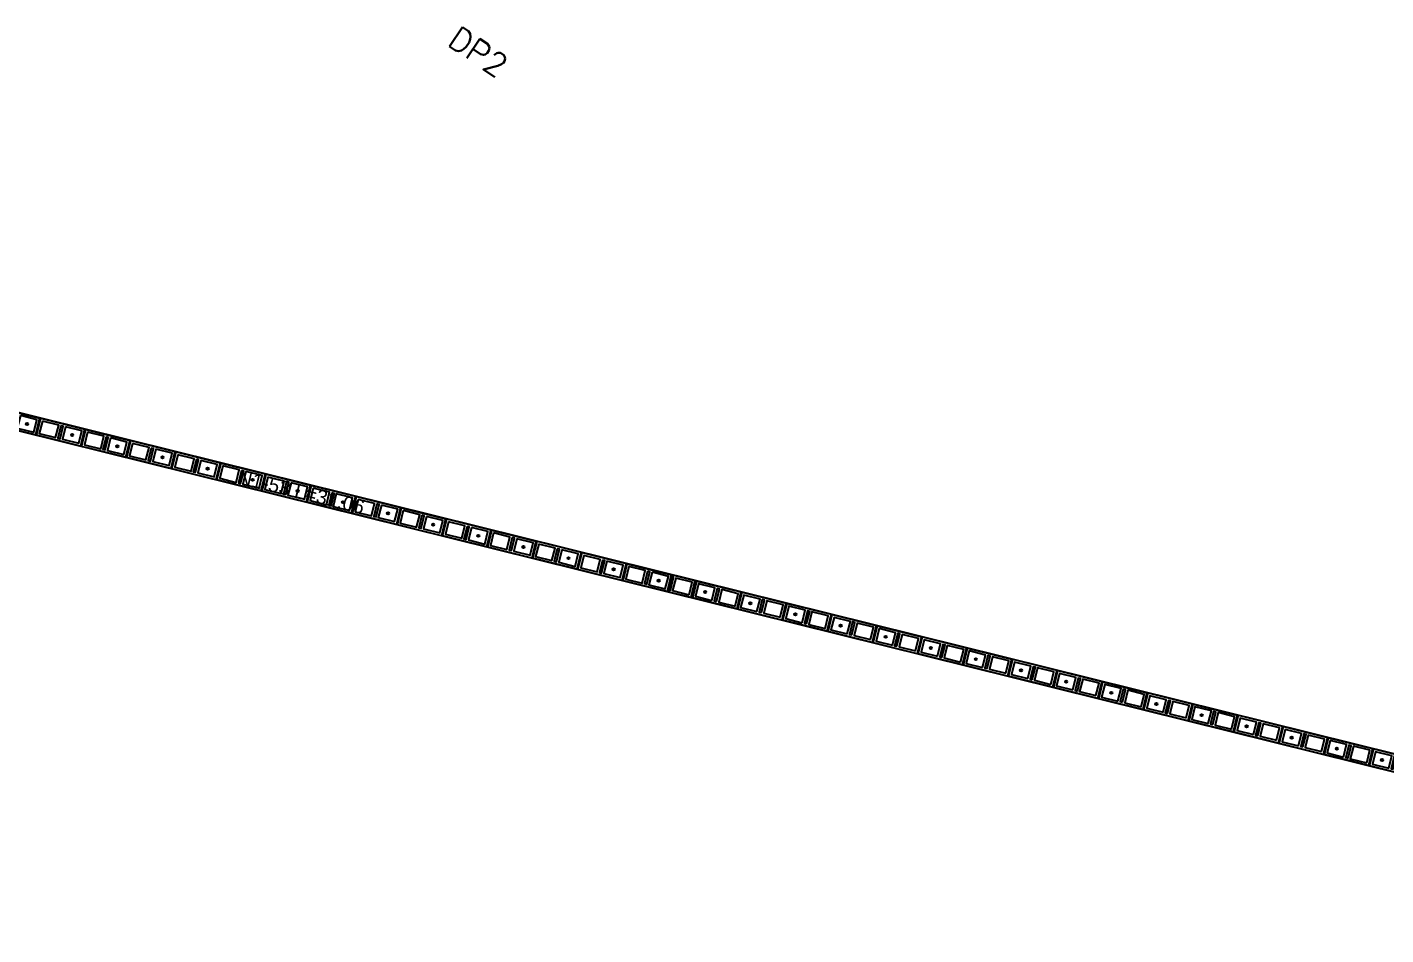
# Model space of a CAD drawing. Header units: metres. Extents: x -32.8 to 14.7, y -22.2 to 10.8.
# Drawn here: x -20.03 to -8.34, y -21.08 to -13.28 of the extents above; entities that cross this region are included whole.
import ezdxf
from ezdxf.enums import TextEntityAlignment as Align

# ---------------------------------------------------------------- set-up
doc = ezdxf.new("R2010")
doc.units = ezdxf.units.M
for name, color, linetype in [('BLOKS 008', 8, 'Continuous'), ('CUANT-MUROS-TEXTO', 7, 'Continuous'), ('N1 Muro perimetral de 15cm', 1, 'Continuous'), ('S-text 003', 3, 'Continuous')]:
    doc.layers.add(name, color=color, linetype=linetype)
doc.styles.add('ROMANS', font='romans')
doc.styles.get("Standard").update_dxf_attribs({"font": 'arial.ttf'})

# ---------------------------------------------------------------- blocks, each defined once
blk = doc.blocks.new('*U234')
for points in [[(-0.075, 0.4), (0.075, 0.4), (0.075, 0.01), (-0.075, 0.01)], [(0.055, 0.38), (-0.055, 0.38), (-0.055, 0.235), (0.055, 0.235)], [(0.055, 0.215), (-0.055, 0.215), (-0.055, 0.195), (0.055, 0.195)], [(0.055, 0.175), (-0.055, 0.175), (-0.055, 0.03), (0.055, 0.03)]]:
    blk.add_lwpolyline(points, close=True)
at = {"color": 251}
blk.add_lwpolyline([(-0.075, 0), (0.075, 0)], dxfattribs=at)
at = {"color": 3}
blk.add_circle((0, 0.102), 0.00953, dxfattribs=at)
blk = doc.blocks.new('*U23')
for points in [[(-0.075, 0.4), (0.075, 0.4), (0.075, 0.01), (-0.075, 0.01)], [(0.055, 0.38), (-0.055, 0.38), (-0.055, 0.235), (0.055, 0.235)], [(0.055, 0.215), (-0.055, 0.215), (-0.055, 0.195), (0.055, 0.195)], [(0.055, 0.175), (-0.055, 0.175), (-0.055, 0.03), (0.055, 0.03)]]:
    blk.add_lwpolyline(points, close=True)
at = {"color": 251}
blk.add_lwpolyline([(-0.075, 0), (0.075, 0)], dxfattribs=at)
at = {"color": 3}
blk.add_circle((0, 0.102), 0.00953, dxfattribs=at)
blk = doc.blocks.new('*U235')
for points in [[(-0.075, 0.4), (0.075, 0.4), (0.075, 0.01), (-0.075, 0.01)], [(0.055, 0.38), (-0.055, 0.38), (-0.055, 0.235), (0.055, 0.235)], [(0.055, 0.215), (-0.055, 0.215), (-0.055, 0.195), (0.055, 0.195)], [(0.055, 0.175), (-0.055, 0.175), (-0.055, 0.03), (0.055, 0.03)]]:
    blk.add_lwpolyline(points, close=True)
at = {"color": 251}
blk.add_lwpolyline([(-0.075, 0), (0.075, 0)], dxfattribs=at)
at = {"color": 3}
blk.add_circle((0, 0.102), 0.00953, dxfattribs=at)
blk = doc.blocks.new('*U236')
for points in [[(-0.075, 0.4), (0.075, 0.4), (0.075, 0.01), (-0.075, 0.01)], [(0.055, 0.38), (-0.055, 0.38), (-0.055, 0.235), (0.055, 0.235)], [(0.055, 0.215), (-0.055, 0.215), (-0.055, 0.195), (0.055, 0.195)], [(0.055, 0.175), (-0.055, 0.175), (-0.055, 0.03), (0.055, 0.03)]]:
    blk.add_lwpolyline(points, close=True)
at = {"color": 251}
blk.add_lwpolyline([(-0.075, 0), (0.075, 0)], dxfattribs=at)
at = {"color": 3}
blk.add_circle((0, 0.102), 0.00953, dxfattribs=at)
blk = doc.blocks.new('*U237')
for points in [[(-0.075, 0.4), (0.075, 0.4), (0.075, 0.01), (-0.075, 0.01)], [(0.055, 0.38), (-0.055, 0.38), (-0.055, 0.235), (0.055, 0.235)], [(0.055, 0.215), (-0.055, 0.215), (-0.055, 0.195), (0.055, 0.195)], [(0.055, 0.175), (-0.055, 0.175), (-0.055, 0.03), (0.055, 0.03)]]:
    blk.add_lwpolyline(points, close=True)
at = {"color": 251}
blk.add_lwpolyline([(-0.075, 0), (0.075, 0)], dxfattribs=at)
at = {"color": 3}
blk.add_circle((0, 0.102), 0.00953, dxfattribs=at)
blk = doc.blocks.new('*U238')
for points in [[(-0.075, 0.4), (0.075, 0.4), (0.075, 0.01), (-0.075, 0.01)], [(0.055, 0.38), (-0.055, 0.38), (-0.055, 0.235), (0.055, 0.235)], [(0.055, 0.215), (-0.055, 0.215), (-0.055, 0.195), (0.055, 0.195)], [(0.055, 0.175), (-0.055, 0.175), (-0.055, 0.03), (0.055, 0.03)]]:
    blk.add_lwpolyline(points, close=True)
at = {"color": 251}
blk.add_lwpolyline([(-0.075, 0), (0.075, 0)], dxfattribs=at)
at = {"color": 3}
blk.add_circle((0, 0.102), 0.00953, dxfattribs=at)
blk = doc.blocks.new('*U239')
for points in [[(-0.075, 0.4), (0.075, 0.4), (0.075, 0.01), (-0.075, 0.01)], [(0.055, 0.38), (-0.055, 0.38), (-0.055, 0.235), (0.055, 0.235)], [(0.055, 0.215), (-0.055, 0.215), (-0.055, 0.195), (0.055, 0.195)], [(0.055, 0.175), (-0.055, 0.175), (-0.055, 0.03), (0.055, 0.03)]]:
    blk.add_lwpolyline(points, close=True)
at = {"color": 251}
blk.add_lwpolyline([(-0.075, 0), (0.075, 0)], dxfattribs=at)
at = {"color": 3}
blk.add_circle((0, 0.102), 0.00953, dxfattribs=at)
blk = doc.blocks.new('*U240')
for points in [[(-0.075, 0.4), (0.075, 0.4), (0.075, 0.01), (-0.075, 0.01)], [(0.055, 0.38), (-0.055, 0.38), (-0.055, 0.235), (0.055, 0.235)], [(0.055, 0.215), (-0.055, 0.215), (-0.055, 0.195), (0.055, 0.195)], [(0.055, 0.175), (-0.055, 0.175), (-0.055, 0.03), (0.055, 0.03)]]:
    blk.add_lwpolyline(points, close=True)
at = {"color": 251}
blk.add_lwpolyline([(-0.075, 0), (0.075, 0)], dxfattribs=at)
at = {"color": 3}
blk.add_circle((0, 0.102), 0.00953, dxfattribs=at)
blk = doc.blocks.new('*U241')
for points in [[(-0.075, 0.4), (0.075, 0.4), (0.075, 0.01), (-0.075, 0.01)], [(0.055, 0.38), (-0.055, 0.38), (-0.055, 0.235), (0.055, 0.235)], [(0.055, 0.215), (-0.055, 0.215), (-0.055, 0.195), (0.055, 0.195)], [(0.055, 0.175), (-0.055, 0.175), (-0.055, 0.03), (0.055, 0.03)]]:
    blk.add_lwpolyline(points, close=True)
at = {"color": 251}
blk.add_lwpolyline([(-0.075, 0), (0.075, 0)], dxfattribs=at)
at = {"color": 3}
blk.add_circle((0, 0.102), 0.00953, dxfattribs=at)
blk = doc.blocks.new('*U22')
for points in [[(-0.075, 0.4), (0.075, 0.4), (0.075, 0.01), (-0.075, 0.01)], [(0.055, 0.38), (-0.055, 0.38), (-0.055, 0.235), (0.055, 0.235)], [(0.055, 0.215), (-0.055, 0.215), (-0.055, 0.195), (0.055, 0.195)], [(0.055, 0.175), (-0.055, 0.175), (-0.055, 0.03), (0.055, 0.03)]]:
    blk.add_lwpolyline(points, close=True)
at = {"color": 251}
blk.add_lwpolyline([(-0.075, 0), (0.075, 0)], dxfattribs=at)
at = {"color": 3}
blk.add_circle((0, 0.102), 0.00953, dxfattribs=at)
blk = doc.blocks.new('*U24')
for points in [[(-0.075, 0.4), (0.075, 0.4), (0.075, 0.01), (-0.075, 0.01)], [(0.055, 0.38), (-0.055, 0.38), (-0.055, 0.235), (0.055, 0.235)], [(0.055, 0.215), (-0.055, 0.215), (-0.055, 0.195), (0.055, 0.195)], [(0.055, 0.175), (-0.055, 0.175), (-0.055, 0.03), (0.055, 0.03)]]:
    blk.add_lwpolyline(points, close=True)
at = {"color": 251}
blk.add_lwpolyline([(-0.075, 0), (0.075, 0)], dxfattribs=at)
at = {"color": 3}
blk.add_circle((0, 0.102), 0.00953, dxfattribs=at)
blk = doc.blocks.new('*U252')
for points in [[(-0.075, 0.4), (0.075, 0.4), (0.075, 0.01), (-0.075, 0.01)], [(0.055, 0.38), (-0.055, 0.38), (-0.055, 0.235), (0.055, 0.235)], [(0.055, 0.215), (-0.055, 0.215), (-0.055, 0.195), (0.055, 0.195)], [(0.055, 0.175), (-0.055, 0.175), (-0.055, 0.03), (0.055, 0.03)]]:
    blk.add_lwpolyline(points, close=True)
at = {"color": 251}
blk.add_lwpolyline([(-0.075, 0), (0.075, 0)], dxfattribs=at)
at = {"color": 3}
blk.add_circle((0, 0.102), 0.00953, dxfattribs=at)
blk = doc.blocks.new('*U26')
for points in [[(-0.075, 0.4), (0.075, 0.4), (0.075, 0.01), (-0.075, 0.01)], [(0.055, 0.38), (-0.055, 0.38), (-0.055, 0.235), (0.055, 0.235)], [(0.055, 0.215), (-0.055, 0.215), (-0.055, 0.195), (0.055, 0.195)], [(0.055, 0.175), (-0.055, 0.175), (-0.055, 0.03), (0.055, 0.03)]]:
    blk.add_lwpolyline(points, close=True)
at = {"color": 251}
blk.add_lwpolyline([(-0.075, 0), (0.075, 0)], dxfattribs=at)
at = {"color": 3}
blk.add_circle((0, 0.102), 0.00953, dxfattribs=at)
blk = doc.blocks.new('*U251')
for points in [[(-0.075, 0.4), (0.075, 0.4), (0.075, 0.01), (-0.075, 0.01)], [(0.055, 0.38), (-0.055, 0.38), (-0.055, 0.235), (0.055, 0.235)], [(0.055, 0.215), (-0.055, 0.215), (-0.055, 0.195), (0.055, 0.195)], [(0.055, 0.175), (-0.055, 0.175), (-0.055, 0.03), (0.055, 0.03)]]:
    blk.add_lwpolyline(points, close=True)
at = {"color": 251}
blk.add_lwpolyline([(-0.075, 0), (0.075, 0)], dxfattribs=at)
at = {"color": 3}
blk.add_circle((0, 0.102), 0.00953, dxfattribs=at)
blk = doc.blocks.new('*U250')
for points in [[(-0.075, 0.4), (0.075, 0.4), (0.075, 0.01), (-0.075, 0.01)], [(0.055, 0.38), (-0.055, 0.38), (-0.055, 0.235), (0.055, 0.235)], [(0.055, 0.215), (-0.055, 0.215), (-0.055, 0.195), (0.055, 0.195)], [(0.055, 0.175), (-0.055, 0.175), (-0.055, 0.03), (0.055, 0.03)]]:
    blk.add_lwpolyline(points, close=True)
at = {"color": 251}
blk.add_lwpolyline([(-0.075, 0), (0.075, 0)], dxfattribs=at)
at = {"color": 3}
blk.add_circle((0, 0.102), 0.00953, dxfattribs=at)
blk = doc.blocks.new('*U249')
for points in [[(-0.075, 0.4), (0.075, 0.4), (0.075, 0.01), (-0.075, 0.01)], [(0.055, 0.38), (-0.055, 0.38), (-0.055, 0.235), (0.055, 0.235)], [(0.055, 0.215), (-0.055, 0.215), (-0.055, 0.195), (0.055, 0.195)], [(0.055, 0.175), (-0.055, 0.175), (-0.055, 0.03), (0.055, 0.03)]]:
    blk.add_lwpolyline(points, close=True)
at = {"color": 251}
blk.add_lwpolyline([(-0.075, 0), (0.075, 0)], dxfattribs=at)
at = {"color": 3}
blk.add_circle((0, 0.102), 0.00953, dxfattribs=at)
blk = doc.blocks.new('*U248')
for points in [[(-0.075, 0.4), (0.075, 0.4), (0.075, 0.01), (-0.075, 0.01)], [(0.055, 0.38), (-0.055, 0.38), (-0.055, 0.235), (0.055, 0.235)], [(0.055, 0.215), (-0.055, 0.215), (-0.055, 0.195), (0.055, 0.195)], [(0.055, 0.175), (-0.055, 0.175), (-0.055, 0.03), (0.055, 0.03)]]:
    blk.add_lwpolyline(points, close=True)
at = {"color": 251}
blk.add_lwpolyline([(-0.075, 0), (0.075, 0)], dxfattribs=at)
at = {"color": 3}
blk.add_circle((0, 0.102), 0.00953, dxfattribs=at)
blk = doc.blocks.new('*U247')
for points in [[(-0.075, 0.4), (0.075, 0.4), (0.075, 0.01), (-0.075, 0.01)], [(0.055, 0.38), (-0.055, 0.38), (-0.055, 0.235), (0.055, 0.235)], [(0.055, 0.215), (-0.055, 0.215), (-0.055, 0.195), (0.055, 0.195)], [(0.055, 0.175), (-0.055, 0.175), (-0.055, 0.03), (0.055, 0.03)]]:
    blk.add_lwpolyline(points, close=True)
at = {"color": 251}
blk.add_lwpolyline([(-0.075, 0), (0.075, 0)], dxfattribs=at)
at = {"color": 3}
blk.add_circle((0, 0.102), 0.00953, dxfattribs=at)
blk = doc.blocks.new('*U246')
for points in [[(-0.075, 0.4), (0.075, 0.4), (0.075, 0.01), (-0.075, 0.01)], [(0.055, 0.38), (-0.055, 0.38), (-0.055, 0.235), (0.055, 0.235)], [(0.055, 0.215), (-0.055, 0.215), (-0.055, 0.195), (0.055, 0.195)], [(0.055, 0.175), (-0.055, 0.175), (-0.055, 0.03), (0.055, 0.03)]]:
    blk.add_lwpolyline(points, close=True)
at = {"color": 251}
blk.add_lwpolyline([(-0.075, 0), (0.075, 0)], dxfattribs=at)
at = {"color": 3}
blk.add_circle((0, 0.102), 0.00953, dxfattribs=at)
blk = doc.blocks.new('*U245')
for points in [[(-0.075, 0.4), (0.075, 0.4), (0.075, 0.01), (-0.075, 0.01)], [(0.055, 0.38), (-0.055, 0.38), (-0.055, 0.235), (0.055, 0.235)], [(0.055, 0.215), (-0.055, 0.215), (-0.055, 0.195), (0.055, 0.195)], [(0.055, 0.175), (-0.055, 0.175), (-0.055, 0.03), (0.055, 0.03)]]:
    blk.add_lwpolyline(points, close=True)
at = {"color": 251}
blk.add_lwpolyline([(-0.075, 0), (0.075, 0)], dxfattribs=at)
at = {"color": 3}
blk.add_circle((0, 0.102), 0.00953, dxfattribs=at)
blk = doc.blocks.new('*U244')
for points in [[(-0.075, 0.4), (0.075, 0.4), (0.075, 0.01), (-0.075, 0.01)], [(0.055, 0.38), (-0.055, 0.38), (-0.055, 0.235), (0.055, 0.235)], [(0.055, 0.215), (-0.055, 0.215), (-0.055, 0.195), (0.055, 0.195)], [(0.055, 0.175), (-0.055, 0.175), (-0.055, 0.03), (0.055, 0.03)]]:
    blk.add_lwpolyline(points, close=True)
at = {"color": 251}
blk.add_lwpolyline([(-0.075, 0), (0.075, 0)], dxfattribs=at)
at = {"color": 3}
blk.add_circle((0, 0.102), 0.00953, dxfattribs=at)
blk = doc.blocks.new('*U243')
for points in [[(-0.075, 0.4), (0.075, 0.4), (0.075, 0.01), (-0.075, 0.01)], [(0.055, 0.38), (-0.055, 0.38), (-0.055, 0.235), (0.055, 0.235)], [(0.055, 0.215), (-0.055, 0.215), (-0.055, 0.195), (0.055, 0.195)], [(0.055, 0.175), (-0.055, 0.175), (-0.055, 0.03), (0.055, 0.03)]]:
    blk.add_lwpolyline(points, close=True)
at = {"color": 251}
blk.add_lwpolyline([(-0.075, 0), (0.075, 0)], dxfattribs=at)
at = {"color": 3}
blk.add_circle((0, 0.102), 0.00953, dxfattribs=at)
blk = doc.blocks.new('*U242')
for points in [[(-0.075, 0.4), (0.075, 0.4), (0.075, 0.01), (-0.075, 0.01)], [(0.055, 0.38), (-0.055, 0.38), (-0.055, 0.235), (0.055, 0.235)], [(0.055, 0.215), (-0.055, 0.215), (-0.055, 0.195), (0.055, 0.195)], [(0.055, 0.175), (-0.055, 0.175), (-0.055, 0.03), (0.055, 0.03)]]:
    blk.add_lwpolyline(points, close=True)
at = {"color": 251}
blk.add_lwpolyline([(-0.075, 0), (0.075, 0)], dxfattribs=at)
at = {"color": 3}
blk.add_circle((0, 0.102), 0.00953, dxfattribs=at)
blk = doc.blocks.new('*U27')
for points in [[(-0.075, 0.4), (0.075, 0.4), (0.075, 0.21), (-0.075, 0.21)], [(0.055, 0.38), (-0.055, 0.38), (-0.055, 0.235), (0.055, 0.235)]]:
    blk.add_lwpolyline(points, close=True)
at = {"color": 251}
blk.add_lwpolyline([(-0.075, 0.2), (0.075, 0.2)], dxfattribs=at)
blk.add_lwpolyline([(0.055, 0.21), (0.055, 0.215), (-0.055, 0.215), (-0.055, 0.21)])

msp = doc.modelspace()

# ---------------------------------------------------------------- linework, layer by layer
at = {"layer": 'N1 Muro perimetral de 15cm'}
msp.add_lwpolyline([(-2.582, -20.938), (-32.726, -13.466), (-32.762, -13.612), (-2.618, -21.083)], close=True, dxfattribs=at)

# ---------------------------------------------------------------- block references
at = {"layer": 'BLOKS 008'}
for name, p, rotation in [('*U234', (-19.932, -16.715), 76.07958778116652), ('*U23', (-19.544, -16.811), 76.07958778116652), ('*U235', (-19.156, -16.907), 76.07958778116652), ('*U236', (-18.767, -17.003), 76.07958778116652), ('*U23', (-18.379, -17.1), 76.07958778116652), ('*U237', (-17.991, -17.196), 76.07958778116652), ('*U238', (-17.603, -17.292), 76.07958778116652), ('*U23', (-17.214, -17.388), 76.07958778116652), ('*U239', (-16.826, -17.484), 76.07958778116652), ('*U240', (-16.438, -17.581), 76.07958778116652), ('*U23', (-16.05, -17.677), 76.07958778116652), ('*U241', (-15.661, -17.773), 76.07958778116652), ('*U22', (-15.273, -17.869), 76.07958778116652), ('*U23', (-14.885, -17.966), 76.07958778116652), ('*U24', (-14.497, -18.062), 76.07958778116652), ('*U27', (-14.691, -18.014), 256.0795877811665), ('*U242', (-14.295, -18.112), 256.0795877811665), ('*U243', (-13.907, -18.208), 256.0795877811665), ('*U26', (-13.519, -18.304), 256.0795877811665), ('*U244', (-13.13, -18.4), 256.0795877811665), ('*U245', (-12.742, -18.497), 256.0795877811665), ('*U26', (-12.354, -18.593), 256.0795877811665), ('*U246', (-11.966, -18.689), 256.0795877811665), ('*U247', (-11.577, -18.785), 256.0795877811665), ('*U26', (-11.189, -18.882), 256.0795877811665), ('*U248', (-10.801, -18.978), 256.0795877811665), ('*U249', (-10.413, -19.074), 256.0795877811665), ('*U26', (-10.024, -19.17), 256.0795877811665), ('*U250', (-9.636, -19.266), 256.0795877811665), ('*U251', (-9.248, -19.363), 256.0795877811665), ('*U26', (-8.86, -19.459), 256.0795877811665), ('*U252', (-8.471, -19.555), 256.0795877811665)]:
    msp.add_blockref(name, p, dxfattribs=dict(at, rotation=rotation))

# ---------------------------------------------------------------- texts
at = {"layer": 'CUANT-MUROS-TEXTO'}
msp.add_text('N1-53 L=31.06', height=0.12, rotation=-13.9204, dxfattribs=at).set_placement((-17.672, -17.275), align=Align.MIDDLE_CENTER)
at = {"layer": 'S-text 003', "style": 'ROMANS'}
msp.add_text('DP2', height=0.2, rotation=325.8929, dxfattribs=at).set_placement((-15.984, -13.724), align=Align.RIGHT)

doc.saveas('drawing.dxf')
